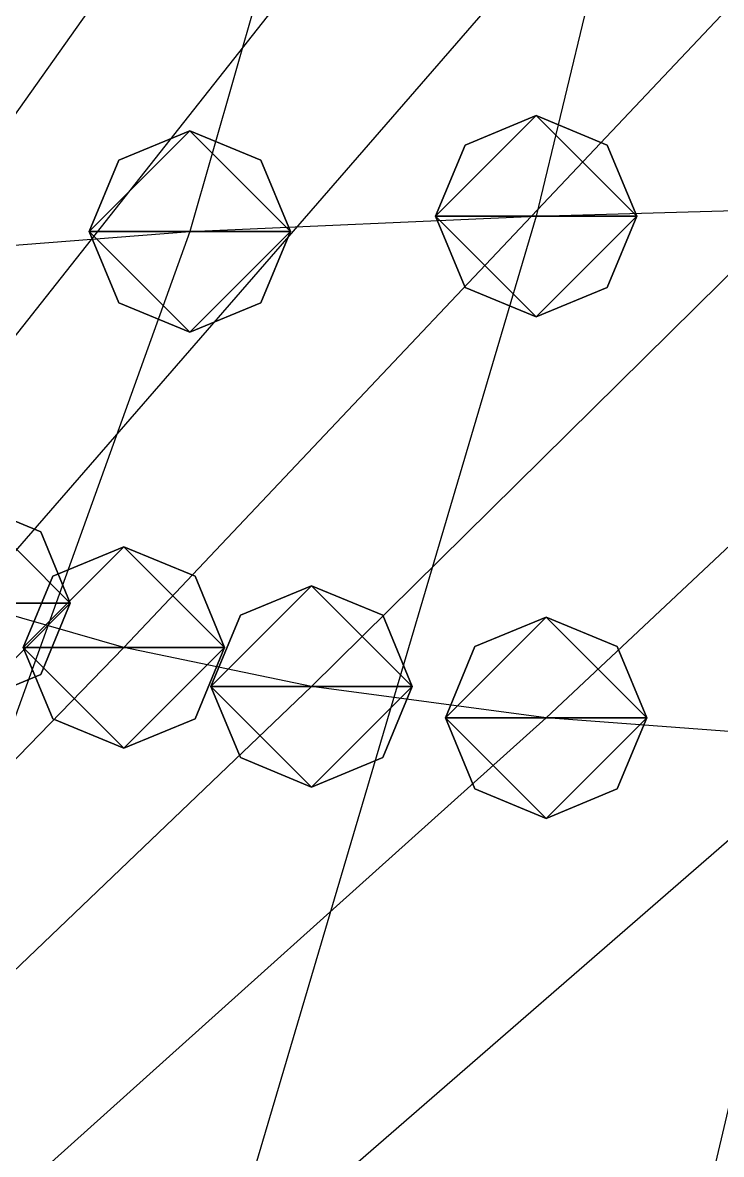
# Model space of a CAD drawing. Header units: metres. Extents: x -59 to 99, y -54 to 55.
# Drawn here: x -22.67 to -15.73, y -22.6 to -11.36 of the extents above; entities that cross this region are included whole.
import ezdxf

# ---------------------------------------------------------------- set-up
doc = ezdxf.new("R2010")
doc.units = ezdxf.units.M

msp = doc.modelspace()

# ---------------------------------------------------------------- linework, layer by layer
for p, q in [((-14.997433, -2.5869675, -216.25905), (-17.568588, -13.282402, -222.59148)), ((-17.960426, -2.778057, -213.5081), (-21.010288, -13.434319, -220.4049)), ((-17.877987, -5.4025154, -175.9555), (-25.50327, -16.15448, -181.46773)), ((-15.946754, -5.859371, -169.40672), (-24.469704, -16.649353, -174.37099)), ((-13.778145, -6.2948303, -163.1606), (-23.198128, -17.124619, -167.55243)), ((-11.383972, -6.693905, -157.44559), (-21.666023, -17.564857, -161.24536)), ((-8.743179, -7.039604, -152.50455), (-19.800594, -17.951088, -155.72235)), ((-5.8020077, -7.315735, -148.5636), (-17.47055, -18.262413, -151.27777)), ((-17.568588, -12.282402, -222.59131), (-18.275696, -12.575295, -222.59135)), ((-17.568588, -12.282402, -222.59131), (-18.275696, -12.575295, -222.59135)), ((-17.568588, -12.282402, -222.59131), (-18.275696, -12.575295, -222.59135)), ((-17.568588, -12.282402, -222.59131), (-18.275696, -12.575295, -222.59135)), ((-16.86148, -12.575295, -222.59135), (-17.568588, -12.282402, -222.59131)), ((-16.86148, -12.575295, -222.59135), (-17.568588, -12.282402, -222.59131)), ((-16.86148, -12.575295, -222.59135), (-17.568588, -12.282402, -222.59131)), ((-16.86148, -12.575295, -222.59135), (-17.568588, -12.282402, -222.59131)), ((-21.010288, -12.434319, -220.40474), (-21.717396, -12.727212, -220.40479)), ((-21.010288, -12.434319, -220.40474), (-21.717396, -12.727212, -220.40479)), ((-21.010288, -12.434319, -220.40474), (-21.717396, -12.727212, -220.40479)), ((-21.010288, -12.434319, -220.40474), (-21.717396, -12.727212, -220.40479)), ((-20.30318, -12.727212, -220.40479), (-21.010288, -12.434319, -220.40474)), ((-20.30318, -12.727212, -220.40479), (-21.010288, -12.434319, -220.40474)), ((-20.30318, -12.727212, -220.40479), (-21.010288, -12.434319, -220.40474)), ((-20.30318, -12.727212, -220.40479), (-21.010288, -12.434319, -220.40474)), ((-18.275696, -12.575295, -222.59135), (-18.568588, -13.282402, -222.59148)), ((-18.275696, -12.575295, -222.59135), (-18.568588, -13.282402, -222.59148)), ((-18.275696, -12.575295, -222.59135), (-18.568588, -13.282402, -222.59148)), ((-18.275696, -12.575295, -222.59135), (-18.568588, -13.282402, -222.59148)), ((-16.568588, -13.282402, -222.59148), (-16.86148, -12.575295, -222.59135)), ((-16.568588, -13.282402, -222.59148), (-16.86148, -12.575295, -222.59135)), ((-16.568588, -13.282402, -222.59148), (-16.86148, -12.575295, -222.59135)), ((-16.568588, -13.282402, -222.59148), (-16.86148, -12.575295, -222.59135)), ((-21.717396, -12.727212, -220.40479), (-22.010288, -13.434319, -220.4049)), ((-21.717396, -12.727212, -220.40479), (-22.010288, -13.434319, -220.4049)), ((-21.717396, -12.727212, -220.40479), (-22.010288, -13.434319, -220.4049)), ((-21.717396, -12.727212, -220.40479), (-22.010288, -13.434319, -220.4049)), ((-20.010288, -13.434319, -220.4049), (-20.30318, -12.727212, -220.40479)), ((-20.010288, -13.434319, -220.4049), (-20.30318, -12.727212, -220.40479)), ((-20.010288, -13.434319, -220.4049), (-20.30318, -12.727212, -220.40479)), ((-20.010288, -13.434319, -220.4049), (-20.30318, -12.727212, -220.40479)), ((-17.568588, -13.282402, -222.59148), (-13.544754, -13.169495, -224.20992)), ((-13.544754, -13.169495, -224.20992), (-16.070114, -23.876137, -230.37242)), ((-21.010288, -13.434319, -220.4049), (-17.568588, -13.282402, -222.59148)), ((-17.568588, -13.282402, -222.59148), (-20.722519, -23.937714, -229.49294)), ((-18.568588, -13.282402, -222.59148), (-18.275696, -13.989509, -222.5916)), ((-18.568588, -13.282402, -222.59148), (-18.275696, -13.989509, -222.5916)), ((-18.568588, -13.282402, -222.59148), (-18.275696, -13.989509, -222.5916)), ((-18.568588, -13.282402, -222.59148), (-18.275696, -13.989509, -222.5916)), ((-16.86148, -13.989509, -222.5916), (-16.568588, -13.282402, -222.59148)), ((-16.86148, -13.989509, -222.5916), (-16.568588, -13.282402, -222.59148)), ((-16.86148, -13.989509, -222.5916), (-16.568588, -13.282402, -222.59148)), ((-16.86148, -13.989509, -222.5916), (-16.568588, -13.282402, -222.59148)), ((-21.010288, -13.434319, -220.4049), (-24.83435, -24.036888, -228.06775)), ((-23.678246, -13.640091, -217.45282), (-21.010288, -13.434319, -220.4049)), ((-22.010288, -13.434319, -220.4049), (-21.717396, -14.141425, -220.40503)), ((-22.010288, -13.434319, -220.4049), (-21.717396, -14.141425, -220.40503)), ((-22.010288, -13.434319, -220.4049), (-21.717396, -14.141425, -220.40503)), ((-22.010288, -13.434319, -220.4049), (-21.717396, -14.141425, -220.40503)), ((-20.30318, -14.141425, -220.40503), (-20.010288, -13.434319, -220.4049)), ((-20.30318, -14.141425, -220.40503), (-20.010288, -13.434319, -220.4049)), ((-20.30318, -14.141425, -220.40503), (-20.010288, -13.434319, -220.4049)), ((-20.30318, -14.141425, -220.40503), (-20.010288, -13.434319, -220.4049)), ((-18.275696, -13.989509, -222.5916), (-17.568588, -14.282402, -222.59164)), ((-18.275696, -13.989509, -222.5916), (-17.568588, -14.282402, -222.59164)), ((-18.275696, -13.989509, -222.5916), (-17.568588, -14.282402, -222.59164)), ((-18.275696, -13.989509, -222.5916), (-17.568588, -14.282402, -222.59164)), ((-17.568588, -14.282402, -222.59164), (-16.86148, -13.989509, -222.5916)), ((-17.568588, -14.282402, -222.59164), (-16.86148, -13.989509, -222.5916)), ((-17.568588, -14.282402, -222.59164), (-16.86148, -13.989509, -222.5916)), ((-17.568588, -14.282402, -222.59164), (-16.86148, -13.989509, -222.5916)), ((-21.717396, -14.141425, -220.40503), (-21.010288, -14.434319, -220.40508)), ((-21.717396, -14.141425, -220.40503), (-21.010288, -14.434319, -220.40508)), ((-21.717396, -14.141425, -220.40503), (-21.010288, -14.434319, -220.40508)), ((-21.717396, -14.141425, -220.40503), (-21.010288, -14.434319, -220.40508)), ((-21.010288, -14.434319, -220.40508), (-20.30318, -14.141425, -220.40503)), ((-21.010288, -14.434319, -220.40508), (-20.30318, -14.141425, -220.40503)), ((-21.010288, -14.434319, -220.40508), (-20.30318, -14.141425, -220.40503)), ((-21.010288, -14.434319, -220.40508), (-20.30318, -14.141425, -220.40503)), ((-22.49102, -16.417511, -167.5523), (-23.198128, -16.124619, -167.55226)), ((-22.49102, -16.417511, -167.5523), (-23.198128, -16.124619, -167.55226)), ((-22.49102, -16.417511, -167.5523), (-23.198128, -16.124619, -167.55226)), ((-22.49102, -16.417511, -167.5523), (-23.198128, -16.124619, -167.55226)), ((-22.198128, -17.124619, -167.55243), (-22.49102, -16.417511, -167.5523)), ((-22.198128, -17.124619, -167.55243), (-22.49102, -16.417511, -167.5523)), ((-22.198128, -17.124619, -167.55243), (-22.49102, -16.417511, -167.5523)), ((-22.198128, -17.124619, -167.55243), (-22.49102, -16.417511, -167.5523)), ((-21.666023, -16.564857, -161.2452), (-22.37313, -16.85775, -161.24524)), ((-21.666023, -16.564857, -161.2452), (-22.37313, -16.85775, -161.24524)), ((-21.666023, -16.564857, -161.2452), (-22.37313, -16.85775, -161.24524)), ((-21.666023, -16.564857, -161.2452), (-22.37313, -16.85775, -161.24524)), ((-20.958916, -16.85775, -161.24524), (-21.666023, -16.564857, -161.2452)), ((-20.958916, -16.85775, -161.24524), (-21.666023, -16.564857, -161.2452)), ((-20.958916, -16.85775, -161.24524), (-21.666023, -16.564857, -161.2452)), ((-20.958916, -16.85775, -161.24524), (-21.666023, -16.564857, -161.2452)), ((-22.37313, -16.85775, -161.24524), (-22.666023, -17.564857, -161.24536)), ((-22.37313, -16.85775, -161.24524), (-22.666023, -17.564857, -161.24536)), ((-22.37313, -16.85775, -161.24524), (-22.666023, -17.564857, -161.24536)), ((-22.37313, -16.85775, -161.24524), (-22.666023, -17.564857, -161.24536)), ((-20.666023, -17.564857, -161.24536), (-20.958916, -16.85775, -161.24524)), ((-20.666023, -17.564857, -161.24536), (-20.958916, -16.85775, -161.24524)), ((-20.666023, -17.564857, -161.24536), (-20.958916, -16.85775, -161.24524)), ((-20.666023, -17.564857, -161.24536), (-20.958916, -16.85775, -161.24524)), ((-19.800594, -16.951088, -155.72218), (-20.507702, -17.24398, -155.72223)), ((-19.800594, -16.951088, -155.72218), (-20.507702, -17.24398, -155.72223)), ((-19.800594, -16.951088, -155.72218), (-20.507702, -17.24398, -155.72223)), ((-19.800594, -16.951088, -155.72218), (-20.507702, -17.24398, -155.72223)), ((-19.093487, -17.24398, -155.72223), (-19.800594, -16.951088, -155.72218)), ((-19.093487, -17.24398, -155.72223), (-19.800594, -16.951088, -155.72218)), ((-19.093487, -17.24398, -155.72223), (-19.800594, -16.951088, -155.72218)), ((-19.093487, -17.24398, -155.72223), (-19.800594, -16.951088, -155.72218)), ((-21.666023, -17.564857, -161.24536), (-23.198128, -17.124619, -167.55243)), ((-22.49102, -17.831726, -167.55255), (-22.198128, -17.124619, -167.55243)), ((-22.49102, -17.831726, -167.55255), (-22.198128, -17.124619, -167.55243)), ((-22.49102, -17.831726, -167.55255), (-22.198128, -17.124619, -167.55243)), ((-22.49102, -17.831726, -167.55255), (-22.198128, -17.124619, -167.55243)), ((-20.507702, -17.24398, -155.72223), (-20.800594, -17.951088, -155.72235)), ((-20.507702, -17.24398, -155.72223), (-20.800594, -17.951088, -155.72235)), ((-20.507702, -17.24398, -155.72223), (-20.800594, -17.951088, -155.72235)), ((-20.507702, -17.24398, -155.72223), (-20.800594, -17.951088, -155.72235)), ((-18.800594, -17.951088, -155.72235), (-19.093487, -17.24398, -155.72223)), ((-18.800594, -17.951088, -155.72235), (-19.093487, -17.24398, -155.72223)), ((-18.800594, -17.951088, -155.72235), (-19.093487, -17.24398, -155.72223)), ((-18.800594, -17.951088, -155.72235), (-19.093487, -17.24398, -155.72223)), ((-17.47055, -17.262413, -151.2776), (-18.177658, -17.555305, -151.27765)), ((-17.47055, -17.262413, -151.2776), (-18.177658, -17.555305, -151.27765)), ((-17.47055, -17.262413, -151.2776), (-18.177658, -17.555305, -151.27765)), ((-17.47055, -17.262413, -151.2776), (-18.177658, -17.555305, -151.27765)), ((-16.763443, -17.555305, -151.27765), (-17.47055, -17.262413, -151.2776)), ((-16.763443, -17.555305, -151.27765), (-17.47055, -17.262413, -151.2776)), ((-16.763443, -17.555305, -151.27765), (-17.47055, -17.262413, -151.2776)), ((-16.763443, -17.555305, -151.27765), (-17.47055, -17.262413, -151.2776)), ((-21.666023, -17.564857, -161.24536), (-32.279602, -28.491974, -164.26068)), ((-22.666023, -17.564857, -161.24536), (-22.37313, -18.271965, -161.24548)), ((-22.666023, -17.564857, -161.24536), (-22.37313, -18.271965, -161.24548)), ((-22.666023, -17.564857, -161.24536), (-22.37313, -18.271965, -161.24548)), ((-22.666023, -17.564857, -161.24536), (-22.37313, -18.271965, -161.24548)), ((-19.800594, -17.951088, -155.72235), (-21.666023, -17.564857, -161.24536)), ((-20.958916, -18.271965, -161.24548), (-20.666023, -17.564857, -161.24536)), ((-20.958916, -18.271965, -161.24548), (-20.666023, -17.564857, -161.24536)), ((-20.958916, -18.271965, -161.24548), (-20.666023, -17.564857, -161.24536)), ((-20.958916, -18.271965, -161.24548), (-20.666023, -17.564857, -161.24536)), ((-18.177658, -17.555305, -151.27765), (-18.47055, -18.262413, -151.27777)), ((-18.177658, -17.555305, -151.27765), (-18.47055, -18.262413, -151.27777)), ((-18.177658, -17.555305, -151.27765), (-18.47055, -18.262413, -151.27777)), ((-18.177658, -17.555305, -151.27765), (-18.47055, -18.262413, -151.27777)), ((-16.47055, -18.262413, -151.27777), (-16.763443, -17.555305, -151.27765)), ((-16.47055, -18.262413, -151.27777), (-16.763443, -17.555305, -151.27765)), ((-16.47055, -18.262413, -151.27777), (-16.763443, -17.555305, -151.27765)), ((-16.47055, -18.262413, -151.27777), (-16.763443, -17.555305, -151.27765)), ((-23.198128, -18.124619, -167.5526), (-22.49102, -17.831726, -167.55255)), ((-23.198128, -18.124619, -167.5526), (-22.49102, -17.831726, -167.55255)), ((-23.198128, -18.124619, -167.5526), (-22.49102, -17.831726, -167.55255)), ((-23.198128, -18.124619, -167.5526), (-22.49102, -17.831726, -167.55255)), ((-19.800594, -17.951088, -155.72235), (-31.32088, -28.939316, -157.86128)), ((-20.800594, -17.951088, -155.72235), (-20.507702, -18.658195, -155.72247)), ((-20.800594, -17.951088, -155.72235), (-20.507702, -18.658195, -155.72247)), ((-20.800594, -17.951088, -155.72235), (-20.507702, -18.658195, -155.72247)), ((-20.800594, -17.951088, -155.72235), (-20.507702, -18.658195, -155.72247)), ((-17.47055, -18.262413, -151.27777), (-19.800594, -17.951088, -155.72235)), ((-19.093487, -18.658195, -155.72247), (-18.800594, -17.951088, -155.72235)), ((-19.093487, -18.658195, -155.72247), (-18.800594, -17.951088, -155.72235)), ((-19.093487, -18.658195, -155.72247), (-18.800594, -17.951088, -155.72235)), ((-19.093487, -18.658195, -155.72247), (-18.800594, -17.951088, -155.72235)), ((-17.47055, -18.262413, -151.27777), (-29.768734, -29.299805, -152.71106)), ((-22.37313, -18.271965, -161.24548), (-21.666023, -18.564857, -161.24553)), ((-22.37313, -18.271965, -161.24548), (-21.666023, -18.564857, -161.24553)), ((-22.37313, -18.271965, -161.24548), (-21.666023, -18.564857, -161.24553)), ((-22.37313, -18.271965, -161.24548), (-21.666023, -18.564857, -161.24553)), ((-21.666023, -18.564857, -161.24553), (-20.958916, -18.271965, -161.24548)), ((-21.666023, -18.564857, -161.24553), (-20.958916, -18.271965, -161.24548)), ((-21.666023, -18.564857, -161.24553), (-20.958916, -18.271965, -161.24548)), ((-21.666023, -18.564857, -161.24553), (-20.958916, -18.271965, -161.24548)), ((-18.47055, -18.262413, -151.27777), (-18.177658, -18.96952, -151.2779)), ((-18.47055, -18.262413, -151.27777), (-18.177658, -18.96952, -151.2779)), ((-18.47055, -18.262413, -151.27777), (-18.177658, -18.96952, -151.2779)), ((-18.47055, -18.262413, -151.27777), (-18.177658, -18.96952, -151.2779)), ((-14.509407, -18.484299, -148.11372), (-17.47055, -18.262413, -151.27777)), ((-16.763443, -18.96952, -151.2779), (-16.47055, -18.262413, -151.27777)), ((-16.763443, -18.96952, -151.2779), (-16.47055, -18.262413, -151.27777)), ((-16.763443, -18.96952, -151.2779), (-16.47055, -18.262413, -151.27777)), ((-16.763443, -18.96952, -151.2779), (-16.47055, -18.262413, -151.27777)), ((-14.509407, -18.484299, -148.11372), (-27.24155, -29.534187, -149.3669)), ((-20.507702, -18.658195, -155.72247), (-19.800594, -18.951088, -155.72252)), ((-20.507702, -18.658195, -155.72247), (-19.800594, -18.951088, -155.72252)), ((-20.507702, -18.658195, -155.72247), (-19.800594, -18.951088, -155.72252)), ((-20.507702, -18.658195, -155.72247), (-19.800594, -18.951088, -155.72252)), ((-19.800594, -18.951088, -155.72252), (-19.093487, -18.658195, -155.72247)), ((-19.800594, -18.951088, -155.72252), (-19.093487, -18.658195, -155.72247)), ((-19.800594, -18.951088, -155.72252), (-19.093487, -18.658195, -155.72247)), ((-19.800594, -18.951088, -155.72252), (-19.093487, -18.658195, -155.72247)), ((-18.177658, -18.96952, -151.2779), (-17.47055, -19.262413, -151.27794)), ((-18.177658, -18.96952, -151.2779), (-17.47055, -19.262413, -151.27794)), ((-18.177658, -18.96952, -151.2779), (-17.47055, -19.262413, -151.27794)), ((-18.177658, -18.96952, -151.2779), (-17.47055, -19.262413, -151.27794)), ((-17.47055, -19.262413, -151.27794), (-16.763443, -18.96952, -151.2779)), ((-17.47055, -19.262413, -151.27794), (-16.763443, -18.96952, -151.2779)), ((-17.47055, -19.262413, -151.27794), (-16.763443, -18.96952, -151.2779)), ((-17.47055, -19.262413, -151.27794), (-16.763443, -18.96952, -151.2779))]:
    msp.add_line(p, q)
for points in [[(-18.568588, -13.282402, -222.59148), (-18.275696, -12.575295, -222.59135), (-17.568588, -12.282402, -222.59131), (-17.56849, -12.282302, -222.5912)], [(-18.568588, -13.282402, -222.59148), (-18.275696, -12.575295, -222.59135), (-17.568588, -12.282402, -222.59131), (-17.56849, -12.282302, -222.5912)], [(-18.568588, -13.282402, -222.59148), (-18.275696, -12.575295, -222.59135), (-17.568588, -12.282402, -222.59131), (-17.56849, -12.282302, -222.5912)], [(-18.568588, -13.282402, -222.59148), (-18.275696, -12.575295, -222.59135), (-17.568588, -12.282402, -222.59131), (-17.56849, -12.282302, -222.5912)], [(-18.568588, -13.282402, -222.59148), (-17.568588, -12.282402, -222.59131), (-16.568588, -13.282402, -222.59148), (-16.56849, -13.282302, -222.59137)], [(-18.568588, -13.282402, -222.59148), (-17.568588, -12.282402, -222.59131), (-16.568588, -13.282402, -222.59148), (-16.56849, -13.282302, -222.59137)], [(-18.568588, -13.282402, -222.59148), (-17.568588, -12.282402, -222.59131), (-16.568588, -13.282402, -222.59148), (-16.56849, -13.282302, -222.59137)], [(-18.568588, -13.282402, -222.59148), (-17.568588, -12.282402, -222.59131), (-16.568588, -13.282402, -222.59148), (-16.56849, -13.282302, -222.59137)], [(-17.568588, -12.282402, -222.59131), (-16.86148, -12.575295, -222.59135), (-16.568588, -13.282402, -222.59148), (-16.56849, -13.282302, -222.59137)], [(-17.568588, -12.282402, -222.59131), (-16.86148, -12.575295, -222.59135), (-16.568588, -13.282402, -222.59148), (-16.56849, -13.282302, -222.59137)], [(-17.568588, -12.282402, -222.59131), (-16.86148, -12.575295, -222.59135), (-16.568588, -13.282402, -222.59148), (-16.56849, -13.282302, -222.59137)], [(-17.568588, -12.282402, -222.59131), (-16.86148, -12.575295, -222.59135), (-16.568588, -13.282402, -222.59148), (-16.56849, -13.282302, -222.59137)], [(-22.010288, -13.434319, -220.4049), (-21.717396, -12.727212, -220.40479), (-21.010288, -12.434319, -220.40474), (-21.01019, -12.434218, -220.40463)], [(-22.010288, -13.434319, -220.4049), (-21.717396, -12.727212, -220.40479), (-21.010288, -12.434319, -220.40474), (-21.01019, -12.434218, -220.40463)], [(-22.010288, -13.434319, -220.4049), (-21.717396, -12.727212, -220.40479), (-21.010288, -12.434319, -220.40474), (-21.01019, -12.434218, -220.40463)], [(-22.010288, -13.434319, -220.4049), (-21.717396, -12.727212, -220.40479), (-21.010288, -12.434319, -220.40474), (-21.01019, -12.434218, -220.40463)], [(-22.010288, -13.434319, -220.4049), (-21.010288, -12.434319, -220.40474), (-20.010288, -13.434319, -220.4049), (-20.01019, -13.434218, -220.4048)], [(-22.010288, -13.434319, -220.4049), (-21.010288, -12.434319, -220.40474), (-20.010288, -13.434319, -220.4049), (-20.01019, -13.434218, -220.4048)], [(-22.010288, -13.434319, -220.4049), (-21.010288, -12.434319, -220.40474), (-20.010288, -13.434319, -220.4049), (-20.01019, -13.434218, -220.4048)], [(-22.010288, -13.434319, -220.4049), (-21.010288, -12.434319, -220.40474), (-20.010288, -13.434319, -220.4049), (-20.01019, -13.434218, -220.4048)], [(-21.010288, -12.434319, -220.40474), (-20.30318, -12.727212, -220.40479), (-20.010288, -13.434319, -220.4049), (-20.01019, -13.434218, -220.4048)], [(-21.010288, -12.434319, -220.40474), (-20.30318, -12.727212, -220.40479), (-20.010288, -13.434319, -220.4049), (-20.01019, -13.434218, -220.4048)], [(-21.010288, -12.434319, -220.40474), (-20.30318, -12.727212, -220.40479), (-20.010288, -13.434319, -220.4049), (-20.01019, -13.434218, -220.4048)], [(-21.010288, -12.434319, -220.40474), (-20.30318, -12.727212, -220.40479), (-20.010288, -13.434319, -220.4049), (-20.01019, -13.434218, -220.4048)], [(-17.568588, -14.282402, -222.59164), (-18.275696, -13.989509, -222.5916), (-18.568588, -13.282402, -222.59148), (-18.56849, -13.282302, -222.59137)], [(-16.568588, -13.282402, -222.59148), (-17.568588, -14.282402, -222.59164), (-18.568588, -13.282402, -222.59148), (-18.56849, -13.282302, -222.59137)], [(-17.568588, -14.282402, -222.59164), (-18.275696, -13.989509, -222.5916), (-18.568588, -13.282402, -222.59148), (-18.56849, -13.282302, -222.59137)], [(-16.568588, -13.282402, -222.59148), (-17.568588, -14.282402, -222.59164), (-18.568588, -13.282402, -222.59148), (-18.56849, -13.282302, -222.59137)], [(-17.568588, -14.282402, -222.59164), (-18.275696, -13.989509, -222.5916), (-18.568588, -13.282402, -222.59148), (-18.56849, -13.282302, -222.59137)], [(-16.568588, -13.282402, -222.59148), (-17.568588, -14.282402, -222.59164), (-18.568588, -13.282402, -222.59148), (-18.56849, -13.282302, -222.59137)], [(-17.568588, -14.282402, -222.59164), (-18.275696, -13.989509, -222.5916), (-18.568588, -13.282402, -222.59148), (-18.56849, -13.282302, -222.59137)], [(-16.568588, -13.282402, -222.59148), (-17.568588, -14.282402, -222.59164), (-18.568588, -13.282402, -222.59148), (-18.56849, -13.282302, -222.59137)], [(-16.568588, -13.282402, -222.59148), (-16.86148, -13.989509, -222.5916), (-17.568588, -14.282402, -222.59164), (-17.56849, -14.282302, -222.59154)], [(-16.568588, -13.282402, -222.59148), (-16.86148, -13.989509, -222.5916), (-17.568588, -14.282402, -222.59164), (-17.56849, -14.282302, -222.59154)], [(-16.568588, -13.282402, -222.59148), (-16.86148, -13.989509, -222.5916), (-17.568588, -14.282402, -222.59164), (-17.56849, -14.282302, -222.59154)], [(-16.568588, -13.282402, -222.59148), (-16.86148, -13.989509, -222.5916), (-17.568588, -14.282402, -222.59164), (-17.56849, -14.282302, -222.59154)], [(-21.010288, -14.434319, -220.40508), (-21.717396, -14.141425, -220.40503), (-22.010288, -13.434319, -220.4049), (-22.01019, -13.434218, -220.4048)], [(-20.010288, -13.434319, -220.4049), (-21.010288, -14.434319, -220.40508), (-22.010288, -13.434319, -220.4049), (-22.01019, -13.434218, -220.4048)], [(-21.010288, -14.434319, -220.40508), (-21.717396, -14.141425, -220.40503), (-22.010288, -13.434319, -220.4049), (-22.01019, -13.434218, -220.4048)], [(-20.010288, -13.434319, -220.4049), (-21.010288, -14.434319, -220.40508), (-22.010288, -13.434319, -220.4049), (-22.01019, -13.434218, -220.4048)], [(-21.010288, -14.434319, -220.40508), (-21.717396, -14.141425, -220.40503), (-22.010288, -13.434319, -220.4049), (-22.01019, -13.434218, -220.4048)], [(-20.010288, -13.434319, -220.4049), (-21.010288, -14.434319, -220.40508), (-22.010288, -13.434319, -220.4049), (-22.01019, -13.434218, -220.4048)], [(-21.010288, -14.434319, -220.40508), (-21.717396, -14.141425, -220.40503), (-22.010288, -13.434319, -220.4049), (-22.01019, -13.434218, -220.4048)], [(-20.010288, -13.434319, -220.4049), (-21.010288, -14.434319, -220.40508), (-22.010288, -13.434319, -220.4049), (-22.01019, -13.434218, -220.4048)], [(-20.010288, -13.434319, -220.4049), (-20.30318, -14.141425, -220.40503), (-21.010288, -14.434319, -220.40508), (-21.01019, -14.434218, -220.40497)], [(-20.010288, -13.434319, -220.4049), (-20.30318, -14.141425, -220.40503), (-21.010288, -14.434319, -220.40508), (-21.01019, -14.434218, -220.40497)], [(-20.010288, -13.434319, -220.4049), (-20.30318, -14.141425, -220.40503), (-21.010288, -14.434319, -220.40508), (-21.01019, -14.434218, -220.40497)], [(-20.010288, -13.434319, -220.4049), (-20.30318, -14.141425, -220.40503), (-21.010288, -14.434319, -220.40508), (-21.01019, -14.434218, -220.40497)], [(-24.198128, -17.124619, -167.55243), (-23.198128, -16.124619, -167.55226), (-22.198128, -17.124619, -167.55243), (-22.198029, -17.12452, -167.55232)], [(-24.198128, -17.124619, -167.55243), (-23.198128, -16.124619, -167.55226), (-22.198128, -17.124619, -167.55243), (-22.198029, -17.12452, -167.55232)], [(-24.198128, -17.124619, -167.55243), (-23.198128, -16.124619, -167.55226), (-22.198128, -17.124619, -167.55243), (-22.198029, -17.12452, -167.55232)], [(-24.198128, -17.124619, -167.55243), (-23.198128, -16.124619, -167.55226), (-22.198128, -17.124619, -167.55243), (-22.198029, -17.12452, -167.55232)], [(-23.198128, -16.124619, -167.55226), (-22.49102, -16.417511, -167.5523), (-22.198128, -17.124619, -167.55243), (-22.198029, -17.12452, -167.55232)], [(-23.198128, -16.124619, -167.55226), (-22.49102, -16.417511, -167.5523), (-22.198128, -17.124619, -167.55243), (-22.198029, -17.12452, -167.55232)], [(-23.198128, -16.124619, -167.55226), (-22.49102, -16.417511, -167.5523), (-22.198128, -17.124619, -167.55243), (-22.198029, -17.12452, -167.55232)], [(-23.198128, -16.124619, -167.55226), (-22.49102, -16.417511, -167.5523), (-22.198128, -17.124619, -167.55243), (-22.198029, -17.12452, -167.55232)], [(-22.666023, -17.564857, -161.24536), (-22.37313, -16.85775, -161.24524), (-21.666023, -16.564857, -161.2452), (-21.665924, -16.564758, -161.24509)], [(-22.666023, -17.564857, -161.24536), (-22.37313, -16.85775, -161.24524), (-21.666023, -16.564857, -161.2452), (-21.665924, -16.564758, -161.24509)], [(-22.666023, -17.564857, -161.24536), (-22.37313, -16.85775, -161.24524), (-21.666023, -16.564857, -161.2452), (-21.665924, -16.564758, -161.24509)], [(-22.666023, -17.564857, -161.24536), (-22.37313, -16.85775, -161.24524), (-21.666023, -16.564857, -161.2452), (-21.665924, -16.564758, -161.24509)], [(-22.666023, -17.564857, -161.24536), (-21.666023, -16.564857, -161.2452), (-20.666023, -17.564857, -161.24536), (-20.665924, -17.564758, -161.24525)], [(-22.666023, -17.564857, -161.24536), (-21.666023, -16.564857, -161.2452), (-20.666023, -17.564857, -161.24536), (-20.665924, -17.564758, -161.24525)], [(-22.666023, -17.564857, -161.24536), (-21.666023, -16.564857, -161.2452), (-20.666023, -17.564857, -161.24536), (-20.665924, -17.564758, -161.24525)], [(-22.666023, -17.564857, -161.24536), (-21.666023, -16.564857, -161.2452), (-20.666023, -17.564857, -161.24536), (-20.665924, -17.564758, -161.24525)], [(-21.666023, -16.564857, -161.2452), (-20.958916, -16.85775, -161.24524), (-20.666023, -17.564857, -161.24536), (-20.665924, -17.564758, -161.24525)], [(-21.666023, -16.564857, -161.2452), (-20.958916, -16.85775, -161.24524), (-20.666023, -17.564857, -161.24536), (-20.665924, -17.564758, -161.24525)], [(-21.666023, -16.564857, -161.2452), (-20.958916, -16.85775, -161.24524), (-20.666023, -17.564857, -161.24536), (-20.665924, -17.564758, -161.24525)], [(-21.666023, -16.564857, -161.2452), (-20.958916, -16.85775, -161.24524), (-20.666023, -17.564857, -161.24536), (-20.665924, -17.564758, -161.24525)], [(-20.800594, -17.951088, -155.72235), (-20.507702, -17.24398, -155.72223), (-19.800594, -16.951088, -155.72218), (-19.800495, -16.950989, -155.72208)], [(-20.800594, -17.951088, -155.72235), (-20.507702, -17.24398, -155.72223), (-19.800594, -16.951088, -155.72218), (-19.800495, -16.950989, -155.72208)], [(-20.800594, -17.951088, -155.72235), (-20.507702, -17.24398, -155.72223), (-19.800594, -16.951088, -155.72218), (-19.800495, -16.950989, -155.72208)], [(-20.800594, -17.951088, -155.72235), (-20.507702, -17.24398, -155.72223), (-19.800594, -16.951088, -155.72218), (-19.800495, -16.950989, -155.72208)], [(-20.800594, -17.951088, -155.72235), (-19.800594, -16.951088, -155.72218), (-18.800594, -17.951088, -155.72235), (-18.800495, -17.950989, -155.72224)], [(-20.800594, -17.951088, -155.72235), (-19.800594, -16.951088, -155.72218), (-18.800594, -17.951088, -155.72235), (-18.800495, -17.950989, -155.72224)], [(-20.800594, -17.951088, -155.72235), (-19.800594, -16.951088, -155.72218), (-18.800594, -17.951088, -155.72235), (-18.800495, -17.950989, -155.72224)], [(-20.800594, -17.951088, -155.72235), (-19.800594, -16.951088, -155.72218), (-18.800594, -17.951088, -155.72235), (-18.800495, -17.950989, -155.72224)], [(-19.800594, -16.951088, -155.72218), (-19.093487, -17.24398, -155.72223), (-18.800594, -17.951088, -155.72235), (-18.800495, -17.950989, -155.72224)], [(-19.800594, -16.951088, -155.72218), (-19.093487, -17.24398, -155.72223), (-18.800594, -17.951088, -155.72235), (-18.800495, -17.950989, -155.72224)], [(-19.800594, -16.951088, -155.72218), (-19.093487, -17.24398, -155.72223), (-18.800594, -17.951088, -155.72235), (-18.800495, -17.950989, -155.72224)], [(-19.800594, -16.951088, -155.72218), (-19.093487, -17.24398, -155.72223), (-18.800594, -17.951088, -155.72235), (-18.800495, -17.950989, -155.72224)], [(-22.198128, -17.124619, -167.55243), (-23.198128, -18.124619, -167.5526), (-24.198128, -17.124619, -167.55243), (-24.198029, -17.12452, -167.55232)], [(-22.198128, -17.124619, -167.55243), (-23.198128, -18.124619, -167.5526), (-24.198128, -17.124619, -167.55243), (-24.198029, -17.12452, -167.55232)], [(-22.198128, -17.124619, -167.55243), (-23.198128, -18.124619, -167.5526), (-24.198128, -17.124619, -167.55243), (-24.198029, -17.12452, -167.55232)], [(-22.198128, -17.124619, -167.55243), (-23.198128, -18.124619, -167.5526), (-24.198128, -17.124619, -167.55243), (-24.198029, -17.12452, -167.55232)], [(-22.198128, -17.124619, -167.55243), (-22.49102, -17.831726, -167.55255), (-23.198128, -18.124619, -167.5526), (-23.198029, -18.12452, -167.55249)], [(-22.198128, -17.124619, -167.55243), (-22.49102, -17.831726, -167.55255), (-23.198128, -18.124619, -167.5526), (-23.198029, -18.12452, -167.55249)], [(-22.198128, -17.124619, -167.55243), (-22.49102, -17.831726, -167.55255), (-23.198128, -18.124619, -167.5526), (-23.198029, -18.12452, -167.55249)], [(-22.198128, -17.124619, -167.55243), (-22.49102, -17.831726, -167.55255), (-23.198128, -18.124619, -167.5526), (-23.198029, -18.12452, -167.55249)], [(-18.47055, -18.262413, -151.27777), (-18.177658, -17.555305, -151.27765), (-17.47055, -17.262413, -151.2776), (-17.470451, -17.262314, -151.2775)], [(-18.47055, -18.262413, -151.27777), (-18.177658, -17.555305, -151.27765), (-17.47055, -17.262413, -151.2776), (-17.470451, -17.262314, -151.2775)], [(-18.47055, -18.262413, -151.27777), (-18.177658, -17.555305, -151.27765), (-17.47055, -17.262413, -151.2776), (-17.470451, -17.262314, -151.2775)], [(-18.47055, -18.262413, -151.27777), (-18.177658, -17.555305, -151.27765), (-17.47055, -17.262413, -151.2776), (-17.470451, -17.262314, -151.2775)], [(-18.47055, -18.262413, -151.27777), (-17.47055, -17.262413, -151.2776), (-16.47055, -18.262413, -151.27777), (-16.470451, -18.262314, -151.27766)], [(-18.47055, -18.262413, -151.27777), (-17.47055, -17.262413, -151.2776), (-16.47055, -18.262413, -151.27777), (-16.470451, -18.262314, -151.27766)], [(-18.47055, -18.262413, -151.27777), (-17.47055, -17.262413, -151.2776), (-16.47055, -18.262413, -151.27777), (-16.470451, -18.262314, -151.27766)], [(-18.47055, -18.262413, -151.27777), (-17.47055, -17.262413, -151.2776), (-16.47055, -18.262413, -151.27777), (-16.470451, -18.262314, -151.27766)], [(-17.47055, -17.262413, -151.2776), (-16.763443, -17.555305, -151.27765), (-16.47055, -18.262413, -151.27777), (-16.470451, -18.262314, -151.27766)], [(-17.47055, -17.262413, -151.2776), (-16.763443, -17.555305, -151.27765), (-16.47055, -18.262413, -151.27777), (-16.470451, -18.262314, -151.27766)], [(-17.47055, -17.262413, -151.2776), (-16.763443, -17.555305, -151.27765), (-16.47055, -18.262413, -151.27777), (-16.470451, -18.262314, -151.27766)], [(-17.47055, -17.262413, -151.2776), (-16.763443, -17.555305, -151.27765), (-16.47055, -18.262413, -151.27777), (-16.470451, -18.262314, -151.27766)], [(-21.666023, -18.564857, -161.24553), (-22.37313, -18.271965, -161.24548), (-22.666023, -17.564857, -161.24536), (-22.665924, -17.564758, -161.24525)], [(-20.666023, -17.564857, -161.24536), (-21.666023, -18.564857, -161.24553), (-22.666023, -17.564857, -161.24536), (-22.665924, -17.564758, -161.24525)], [(-21.666023, -18.564857, -161.24553), (-22.37313, -18.271965, -161.24548), (-22.666023, -17.564857, -161.24536), (-22.665924, -17.564758, -161.24525)], [(-20.666023, -17.564857, -161.24536), (-21.666023, -18.564857, -161.24553), (-22.666023, -17.564857, -161.24536), (-22.665924, -17.564758, -161.24525)], [(-21.666023, -18.564857, -161.24553), (-22.37313, -18.271965, -161.24548), (-22.666023, -17.564857, -161.24536), (-22.665924, -17.564758, -161.24525)], [(-20.666023, -17.564857, -161.24536), (-21.666023, -18.564857, -161.24553), (-22.666023, -17.564857, -161.24536), (-22.665924, -17.564758, -161.24525)], [(-21.666023, -18.564857, -161.24553), (-22.37313, -18.271965, -161.24548), (-22.666023, -17.564857, -161.24536), (-22.665924, -17.564758, -161.24525)], [(-20.666023, -17.564857, -161.24536), (-21.666023, -18.564857, -161.24553), (-22.666023, -17.564857, -161.24536), (-22.665924, -17.564758, -161.24525)], [(-20.666023, -17.564857, -161.24536), (-20.958916, -18.271965, -161.24548), (-21.666023, -18.564857, -161.24553), (-21.665924, -18.564758, -161.24542)], [(-20.666023, -17.564857, -161.24536), (-20.958916, -18.271965, -161.24548), (-21.666023, -18.564857, -161.24553), (-21.665924, -18.564758, -161.24542)], [(-20.666023, -17.564857, -161.24536), (-20.958916, -18.271965, -161.24548), (-21.666023, -18.564857, -161.24553), (-21.665924, -18.564758, -161.24542)], [(-20.666023, -17.564857, -161.24536), (-20.958916, -18.271965, -161.24548), (-21.666023, -18.564857, -161.24553), (-21.665924, -18.564758, -161.24542)], [(-19.800594, -18.951088, -155.72252), (-20.507702, -18.658195, -155.72247), (-20.800594, -17.951088, -155.72235), (-20.800495, -17.950989, -155.72224)], [(-18.800594, -17.951088, -155.72235), (-19.800594, -18.951088, -155.72252), (-20.800594, -17.951088, -155.72235), (-20.800495, -17.950989, -155.72224)], [(-19.800594, -18.951088, -155.72252), (-20.507702, -18.658195, -155.72247), (-20.800594, -17.951088, -155.72235), (-20.800495, -17.950989, -155.72224)], [(-18.800594, -17.951088, -155.72235), (-19.800594, -18.951088, -155.72252), (-20.800594, -17.951088, -155.72235), (-20.800495, -17.950989, -155.72224)], [(-19.800594, -18.951088, -155.72252), (-20.507702, -18.658195, -155.72247), (-20.800594, -17.951088, -155.72235), (-20.800495, -17.950989, -155.72224)], [(-18.800594, -17.951088, -155.72235), (-19.800594, -18.951088, -155.72252), (-20.800594, -17.951088, -155.72235), (-20.800495, -17.950989, -155.72224)], [(-19.800594, -18.951088, -155.72252), (-20.507702, -18.658195, -155.72247), (-20.800594, -17.951088, -155.72235), (-20.800495, -17.950989, -155.72224)], [(-18.800594, -17.951088, -155.72235), (-19.800594, -18.951088, -155.72252), (-20.800594, -17.951088, -155.72235), (-20.800495, -17.950989, -155.72224)], [(-18.800594, -17.951088, -155.72235), (-19.093487, -18.658195, -155.72247), (-19.800594, -18.951088, -155.72252), (-19.800495, -18.950989, -155.72241)], [(-18.800594, -17.951088, -155.72235), (-19.093487, -18.658195, -155.72247), (-19.800594, -18.951088, -155.72252), (-19.800495, -18.950989, -155.72241)], [(-18.800594, -17.951088, -155.72235), (-19.093487, -18.658195, -155.72247), (-19.800594, -18.951088, -155.72252), (-19.800495, -18.950989, -155.72241)], [(-18.800594, -17.951088, -155.72235), (-19.093487, -18.658195, -155.72247), (-19.800594, -18.951088, -155.72252), (-19.800495, -18.950989, -155.72241)], [(-17.47055, -19.262413, -151.27794), (-18.177658, -18.96952, -151.2779), (-18.47055, -18.262413, -151.27777), (-18.470451, -18.262314, -151.27766)], [(-16.47055, -18.262413, -151.27777), (-17.47055, -19.262413, -151.27794), (-18.47055, -18.262413, -151.27777), (-18.470451, -18.262314, -151.27766)], [(-17.47055, -19.262413, -151.27794), (-18.177658, -18.96952, -151.2779), (-18.47055, -18.262413, -151.27777), (-18.470451, -18.262314, -151.27766)], [(-16.47055, -18.262413, -151.27777), (-17.47055, -19.262413, -151.27794), (-18.47055, -18.262413, -151.27777), (-18.470451, -18.262314, -151.27766)], [(-17.47055, -19.262413, -151.27794), (-18.177658, -18.96952, -151.2779), (-18.47055, -18.262413, -151.27777), (-18.470451, -18.262314, -151.27766)], [(-16.47055, -18.262413, -151.27777), (-17.47055, -19.262413, -151.27794), (-18.47055, -18.262413, -151.27777), (-18.470451, -18.262314, -151.27766)], [(-17.47055, -19.262413, -151.27794), (-18.177658, -18.96952, -151.2779), (-18.47055, -18.262413, -151.27777), (-18.470451, -18.262314, -151.27766)], [(-16.47055, -18.262413, -151.27777), (-17.47055, -19.262413, -151.27794), (-18.47055, -18.262413, -151.27777), (-18.470451, -18.262314, -151.27766)], [(-16.47055, -18.262413, -151.27777), (-16.763443, -18.96952, -151.2779), (-17.47055, -19.262413, -151.27794), (-17.470451, -19.262314, -151.27783)], [(-16.47055, -18.262413, -151.27777), (-16.763443, -18.96952, -151.2779), (-17.47055, -19.262413, -151.27794), (-17.470451, -19.262314, -151.27783)], [(-16.47055, -18.262413, -151.27777), (-16.763443, -18.96952, -151.2779), (-17.47055, -19.262413, -151.27794), (-17.470451, -19.262314, -151.27783)], [(-16.47055, -18.262413, -151.27777), (-16.763443, -18.96952, -151.2779), (-17.47055, -19.262413, -151.27794), (-17.470451, -19.262314, -151.27783)]]:
    msp.add_3dface(points)

doc.saveas('drawing.dxf')
